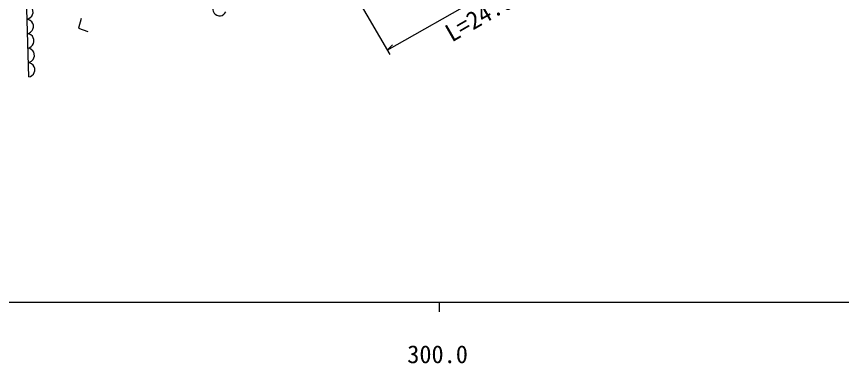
# Model space of a CAD drawing. Units: millimetres, scale not verified. Extents: x 40000 to 680000, y 20000 to 380000.
# Drawn here: x 324606 to 409319, y 198715 to 234287 of the extents above; entities that cross this region are included whole.
import ezdxf
from ezdxf.enums import TextEntityAlignment as Align

# ---------------------------------------------------------------- set-up
doc = ezdxf.new("R2010")
doc.units = ezdxf.units.MM
doc.header["$LTSCALE"] = 1000
doc.layers.add('M-BGD', color=7, linetype='Continuous', lineweight=25)
doc.layers.add('M-TTL-BAND', color=7, linetype='Continuous', lineweight=25)
doc.styles.add('ＭＳ ゴシック', font='')
doc.styles.get('ＭＳ ゴシック').set_extended_font_data('MS Gothic')

# ---------------------------------------------------------------- blocks, each defined once
blk = doc.blocks.new('BUHIN59')
at = {"color": 7, "linetype": 'Continuous', "lineweight": 25}
blk.add_lwpolyline([(595, 443), (448, 546), (291, 609), (77, 654), (-107, 628), (-280, 568), (-464, 431), (-571, 282), (-648, 114), (-667, -104), (-649, -271), (-595, -443)], dxfattribs=at)
blk = doc.blocks.new('BUHIN64')
at = {"color": 7, "linetype": 'Continuous', "lineweight": 25}
blk.add_lwpolyline([(227, -667), (364, -565), (466, -441), (569, -261), (599, -86), (596, 87), (525, 294), (422, 434), (292, 554), (101, 634), (-56, 666), (-227, 667)], dxfattribs=at)
blk = doc.blocks.new('BUHIN112')
at = {"color": 7, "linetype": 'Continuous', "lineweight": 25}
blk.add_lwpolyline([(-663, -500), (313, -163), (31, 830)], dxfattribs=at)

msp = doc.modelspace()

# ---------------------------------------------------------------- linework, layer by layer
at = {"layer": 'M-BGD'}
for p, q in [((347093, 257708), (362936, 230385)), ((362673, 230837), (383593, 242712)), ((325883, 228088), (325563, 238465)), ((362673, 230837), (363219, 231395))]:
    msp.add_line(p, q, dxfattribs=at)
at = {"layer": 'M-TTL-BAND'}
for p, q in [((40000, 205000), (579000, 205000)), ((368000, 205000), (368000, 204000))]:
    msp.add_line(p, q, dxfattribs=at)

# ---------------------------------------------------------------- block references
at = {"layer": 'M-BGD', "rotation": 235.10674}
for name, p in [('BUHIN59', (325677, 234759)), ('BUHIN64', (345435, 234962)), ('BUHIN59', (325723, 233276)), ('BUHIN112', (331272, 233264)), ('BUHIN59', (325769, 231794)), ('BUHIN59', (325814, 230312)), ('BUHIN59', (325860, 228829))]:
    msp.add_blockref(name, p, dxfattribs=at)

# ---------------------------------------------------------------- texts
at = {"layer": 'M-BGD', "style": 'ＭＳ ゴシック'}
msp.add_text('L=24.0', height=1833, rotation=29.9, dxfattribs=at).set_placement((369578, 231134), align=Align.BOTTOM_LEFT)
at = {"layer": 'M-TTL-BAND', "style": 'ＭＳ ゴシック'}
msp.add_text('300.0', height=1833, dxfattribs=at).set_placement((367844, 198195), align=Align.BOTTOM_CENTER)

doc.saveas('drawing.dxf')
